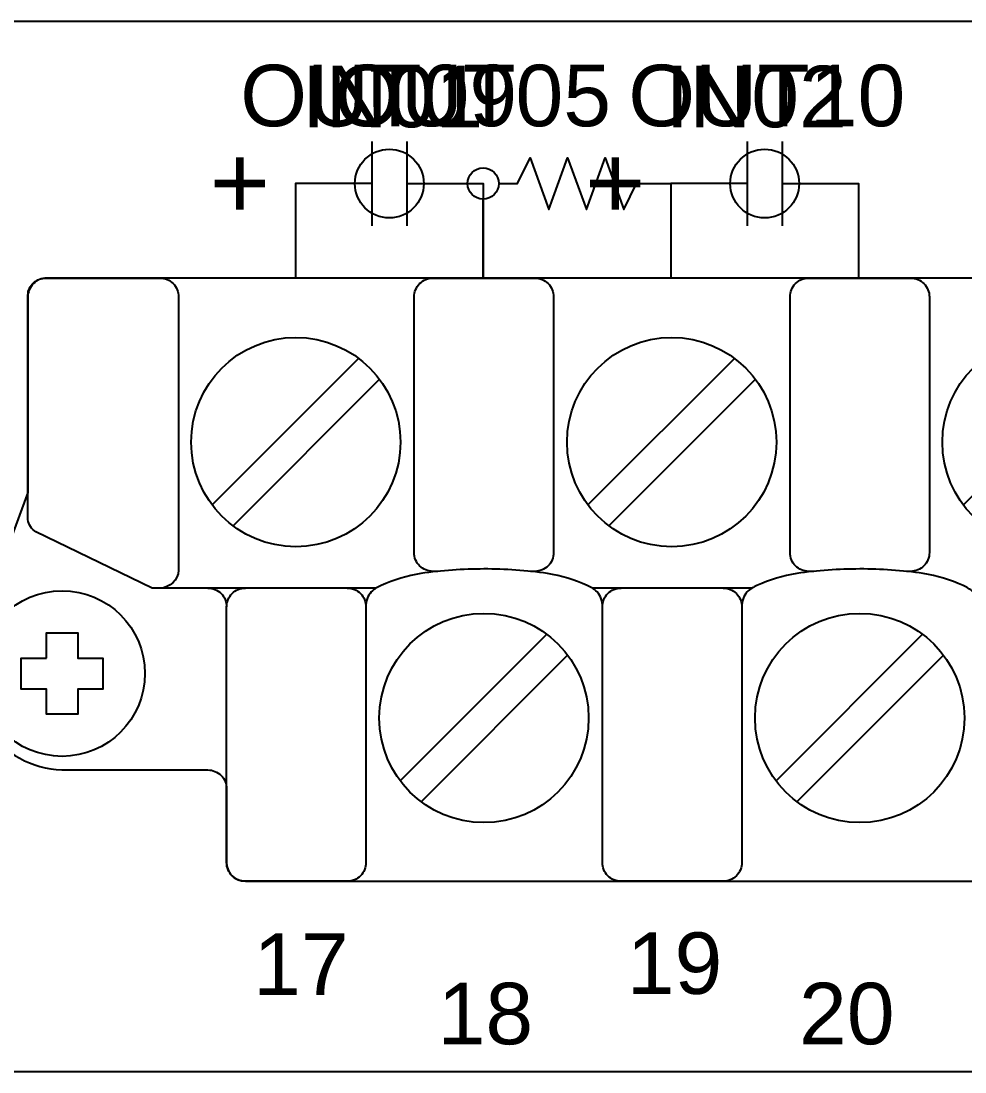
# Model space of a CAD drawing. Extents: x 1 to 47, y 1 to 35.
# Drawn here: x 32.596 to 34.105, y 12.644 to 14.324 of the extents above; entities that cross this region are included whole.
import ezdxf

# ---------------------------------------------------------------- set-up
doc = ezdxf.new("R2010")
doc.units = 0
doc.header["$MEASUREMENT"] = 0
for name, color, linetype in [('5_01__0__EMPTY', 7, 'CONTINUOUS'), ('5_02__1___8__INDEPENDENT_I', 7, 'CONTINUOUS'), ('5_03__2___8__OPTOISOLATED_', 7, 'CONTINUOUS'), ('5_04__4___24__OPTOISOLATED', 7, 'CONTINUOUS'), ('5_05__5___8__INDEPENDENT_I', 7, 'CONTINUOUS'), ('5_06__6___8__INDEPENDENT_I', 7, 'CONTINUOUS'), ('5_07__7___8__OPTOISOLATED_', 7, 'CONTINUOUS'), ('5_08__8___8__OPTOISOLATED_', 7, 'CONTINUOUS'), ('7_00______DWG_', 7, 'CONTINUOUS')]:
    doc.layers.add(name, color=color, linetype=linetype)
doc.styles.add('ARIAL', font='arial.ttf')

msp = doc.modelspace()

# ---------------------------------------------------------------- linework, layer by layer
at = {"layer": '5_01__0__EMPTY'}
msp.add_lwpolyline([(32.925, 12.9785, 0.414213), (32.955, 12.9485), (37.9368, 12.9485, 0.414214), (37.9668, 12.9785), (37.9668, 13.2915), (38.0577, 13.5363, 0.480048), (37.9127, 13.7345), (37.6785, 13.7345, -0.414214), (37.6485, 13.7645), (37.6485, 13.8826, 0.414212), (37.6185, 13.9126), (37.6185, 13.9127), (32.6374, 13.9127, 0.414215), (32.6074, 13.8827), (32.6075, 13.5698), (32.5166, 13.325, 0.47859), (32.6616, 13.1265), (32.895, 13.1265, -0.414214), (32.925, 13.0965)], format="xyb", close=True, dxfattribs=at)
msp.add_lwpolyline([(32.925, 12.9785, 0.414213), (32.955, 12.9485), (37.9368, 12.9485, 0.414214), (37.9668, 12.9785), (37.9668, 13.2915), (38.0577, 13.5363, 0.480048), (37.9127, 13.7345), (37.6785, 13.7345, -0.414214), (37.6485, 13.7645), (37.6485, 13.8826, 0.414212), (37.6185, 13.9126), (37.6185, 13.9127), (32.6374, 13.9127, 0.414215), (32.6074, 13.8827), (32.6075, 13.5698), (32.5166, 13.325, 0.47859), (32.6616, 13.1265), (32.895, 13.1265, -0.414214), (32.925, 13.0965)], format="xyb", close=True, dxfattribs=at)
msp.add_lwpolyline([(32.637, 13.3054), (32.637, 13.3457), (32.687, 13.3457), (32.687, 13.3054), (32.7271, 13.3054), (32.7271, 13.2555), (32.687, 13.2555), (32.687, 13.2155), (32.637, 13.2155), (32.637, 13.2555), (32.5969, 13.2555), (32.5969, 13.3054)], close=True, dxfattribs=at)
msp.add_lwpolyline([(32.637, 13.3054), (32.637, 13.3457), (32.687, 13.3457), (32.687, 13.3054), (32.7271, 13.3054), (32.7271, 13.2555), (32.687, 13.2555), (32.687, 13.2155), (32.637, 13.2155), (32.637, 13.2555), (32.5969, 13.2555), (32.5969, 13.3054)], close=True, dxfattribs=at)
msp.add_circle((32.662, 13.2806), 0.1324, dxfattribs=at)
msp.add_circle((32.662, 13.2806), 0.1324, dxfattribs=at)
at = {"layer": '5_02__1___8__INDEPENDENT_I'}
for points in [[(33.1573, 14.1313), (33.1573, 13.9963)], [(33.2129, 14.1313), (33.2129, 13.9963)], [(33.7573, 14.1313), (33.7573, 13.9963)], [(33.8129, 14.1313), (33.8129, 13.9963)], [(33.1573, 14.0638), (33.0351, 14.0638), (33.0351, 13.9127)], [(33.2129, 14.0638), (33.3351, 14.0638), (33.3351, 13.9127)], [(33.7573, 14.0638), (33.6351, 14.0638), (33.6351, 13.9127)], [(33.8129, 14.0638), (33.9351, 14.0638), (33.9351, 13.9127)], [(33.1361, 13.7843), (32.9019, 13.5501)], [(33.7369, 13.7843), (33.5027, 13.5501)], [(34.3369, 13.7843), (34.1027, 13.5501)], [(33.1695, 13.7509), (32.9353, 13.5167)], [(33.7703, 13.7509), (33.5361, 13.5167)], [(33.7651, 13.4172), (33.5092, 13.4172)], [(33.4367, 13.3433), (33.2026, 13.1091)], [(34.0375, 13.3433), (33.8033, 13.1091)], [(33.4702, 13.3099), (33.236, 13.0757)], [(34.0709, 13.3099), (33.8367, 13.0757)]]:
    msp.add_lwpolyline(points, dxfattribs=at)
msp.add_lwpolyline([(32.925, 12.9785, 0.414213), (32.955, 12.9485), (37.9368, 12.9485, 0.414214), (37.9668, 12.9785), (37.9668, 13.2915), (38.0577, 13.5363, 0.480048), (37.9127, 13.7345), (37.6785, 13.7345, -0.414214), (37.6485, 13.7645), (37.6485, 13.8826, 0.414212), (37.6185, 13.9126), (37.6185, 13.9127), (32.6374, 13.9127, 0.414215), (32.6074, 13.8827), (32.6075, 13.5698), (32.5166, 13.325, 0.47859), (32.6616, 13.1265), (32.895, 13.1265, -0.414214), (32.925, 13.0965)], format="xyb", close=True, dxfattribs=at)
for points in [[(33.1643, 13.4172), (32.8062, 13.4172), (32.6203, 13.507, -0.241986), (32.6074, 13.5269), (32.6074, 13.8827, -0.422157), (32.6341, 13.9125), (32.8184, 13.9127, -0.414214), (32.8484, 13.8827), (32.8484, 13.4456, -0.390527), (32.8184, 13.4172)], [(33.2627, 13.4439), (33.2548, 13.4439, -0.414214), (33.2248, 13.4739), (33.2248, 13.8827, -0.414214), (33.2548, 13.9127), (33.4177, 13.9127, -0.414214), (33.4477, 13.8827), (33.4477, 13.4739, -0.414214), (33.4177, 13.4439), (33.4108, 13.4439)], [(33.8635, 13.4439), (33.8556, 13.4439, -0.414214), (33.8256, 13.4739), (33.8256, 13.8827, -0.414214), (33.8556, 13.9127), (34.0184, 13.9127, -0.414214), (34.0484, 13.8827), (34.0484, 13.4739, -0.414214), (34.0184, 13.4439), (34.0116, 13.4439)], [(33.5257, 13.3872, 0.191033), (33.5172, 13.4111, 0.081668), (33.5016, 13.4213, 0.0591), (33.4379, 13.4407, 0.034646), (33.3364, 13.4477, 0.03436), (33.2357, 13.4407, 0.0591), (33.172, 13.4213, 0.081668), (33.1563, 13.4111, 0.191033), (33.1478, 13.3872)], [(34.1265, 13.3872, 0.191033), (34.118, 13.4111, 0.081668), (34.1023, 13.4213, 0.0591), (34.0386, 13.4407, 0.034646), (33.9371, 13.4477, 0.03436), (33.8364, 13.4407, 0.0591), (33.7727, 13.4213, 0.081668), (33.7571, 13.4111, 0.191033), (33.7486, 13.3872)], [(32.895, 13.4172, -0.414214), (32.925, 13.3872)], [(33.1178, 13.4172, -0.414214), (33.1478, 13.3872), (33.1478, 12.9785, -0.414214), (33.1178, 12.9485), (32.955, 12.9485, -0.414214), (32.925, 12.9785), (32.925, 13.3872, -0.414214), (32.955, 13.4172)], [(33.7186, 13.4172, -0.414214), (33.7486, 13.3872), (33.7486, 12.9785, -0.414214), (33.7186, 12.9485), (33.5557, 12.9485, -0.414214), (33.5257, 12.9785), (33.5257, 13.3872, -0.414214), (33.5557, 13.4172)]]:
    msp.add_lwpolyline(points, format="xyb", dxfattribs=at)
msp.add_lwpolyline([(32.637, 13.3054), (32.637, 13.3457), (32.687, 13.3457), (32.687, 13.3054), (32.7271, 13.3054), (32.7271, 13.2555), (32.687, 13.2555), (32.687, 13.2155), (32.637, 13.2155), (32.637, 13.2555), (32.5969, 13.2555), (32.5969, 13.3054)], close=True, dxfattribs=at)
for centre, radius in [((33.0357, 13.6505), 0.1673), ((33.6365, 13.6505), 0.1673), ((34.2365, 13.6505), 0.1673), ((32.662, 13.2806), 0.1324), ((33.3364, 13.2095), 0.1673), ((33.9371, 13.2095), 0.1673)]:
    msp.add_circle(centre, radius, dxfattribs=at)
at = {"layer": '5_03__2___8__OPTOISOLATED_'}
for points in [[(33.1573, 14.1313), (33.1573, 13.9963)], [(33.2129, 14.1313), (33.2129, 13.9963)], [(33.7573, 14.1313), (33.7573, 13.9963)], [(33.8129, 14.1313), (33.8129, 13.9963)], [(33.1573, 14.0638), (33.0351, 14.0638), (33.0351, 13.9127)], [(33.2129, 14.0638), (33.3351, 14.0638), (33.3351, 13.9127)], [(33.7573, 14.0638), (33.6351, 14.0638), (33.6351, 13.9127)], [(33.8129, 14.0638), (33.9351, 14.0638), (33.9351, 13.9127)], [(33.1361, 13.7843), (32.9019, 13.5501)], [(33.7369, 13.7843), (33.5027, 13.5501)], [(34.3369, 13.7843), (34.1027, 13.5501)], [(33.1695, 13.7509), (32.9353, 13.5167)], [(33.7703, 13.7509), (33.5361, 13.5167)], [(33.7651, 13.4172), (33.5092, 13.4172)], [(33.4367, 13.3433), (33.2026, 13.1091)], [(34.0375, 13.3433), (33.8033, 13.1091)], [(33.4702, 13.3099), (33.236, 13.0757)], [(34.0709, 13.3099), (33.8367, 13.0757)]]:
    msp.add_lwpolyline(points, dxfattribs=at)
msp.add_lwpolyline([(32.925, 12.9785, 0.414213), (32.955, 12.9485), (37.9368, 12.9485, 0.414214), (37.9668, 12.9785), (37.9668, 13.2915), (38.0577, 13.5363, 0.480048), (37.9127, 13.7345), (37.6785, 13.7345, -0.414214), (37.6485, 13.7645), (37.6485, 13.8826, 0.414212), (37.6185, 13.9126), (37.6185, 13.9127), (32.6374, 13.9127, 0.414215), (32.6074, 13.8827), (32.6075, 13.5698), (32.5166, 13.325, 0.47859), (32.6616, 13.1265), (32.895, 13.1265, -0.414214), (32.925, 13.0965)], format="xyb", close=True, dxfattribs=at)
for points in [[(33.1643, 13.4172), (32.8062, 13.4172), (32.6203, 13.507, -0.241986), (32.6074, 13.5269), (32.6074, 13.8827, -0.422157), (32.6341, 13.9125), (32.8184, 13.9127, -0.414214), (32.8484, 13.8827), (32.8484, 13.4456, -0.390527), (32.8184, 13.4172)], [(33.2627, 13.4439), (33.2548, 13.4439, -0.414214), (33.2248, 13.4739), (33.2248, 13.8827, -0.414214), (33.2548, 13.9127), (33.4177, 13.9127, -0.414214), (33.4477, 13.8827), (33.4477, 13.4739, -0.414214), (33.4177, 13.4439), (33.4108, 13.4439)], [(33.8635, 13.4439), (33.8556, 13.4439, -0.414214), (33.8256, 13.4739), (33.8256, 13.8827, -0.414214), (33.8556, 13.9127), (34.0184, 13.9127, -0.414214), (34.0484, 13.8827), (34.0484, 13.4739, -0.414214), (34.0184, 13.4439), (34.0116, 13.4439)], [(33.5257, 13.3872, 0.191033), (33.5172, 13.4111, 0.081668), (33.5016, 13.4213, 0.0591), (33.4379, 13.4407, 0.034646), (33.3364, 13.4477, 0.03436), (33.2357, 13.4407, 0.0591), (33.172, 13.4213, 0.081668), (33.1563, 13.4111, 0.191033), (33.1478, 13.3872)], [(34.1265, 13.3872, 0.191033), (34.118, 13.4111, 0.081668), (34.1023, 13.4213, 0.0591), (34.0386, 13.4407, 0.034646), (33.9371, 13.4477, 0.03436), (33.8364, 13.4407, 0.0591), (33.7727, 13.4213, 0.081668), (33.7571, 13.4111, 0.191033), (33.7486, 13.3872)], [(32.895, 13.4172, -0.414214), (32.925, 13.3872)], [(33.1178, 13.4172, -0.414214), (33.1478, 13.3872), (33.1478, 12.9785, -0.414214), (33.1178, 12.9485), (32.955, 12.9485, -0.414214), (32.925, 12.9785), (32.925, 13.3872, -0.414214), (32.955, 13.4172)], [(33.7186, 13.4172, -0.414214), (33.7486, 13.3872), (33.7486, 12.9785, -0.414214), (33.7186, 12.9485), (33.5557, 12.9485, -0.414214), (33.5257, 12.9785), (33.5257, 13.3872, -0.414214), (33.5557, 13.4172)]]:
    msp.add_lwpolyline(points, format="xyb", dxfattribs=at)
msp.add_lwpolyline([(32.637, 13.3054), (32.637, 13.3457), (32.687, 13.3457), (32.687, 13.3054), (32.7271, 13.3054), (32.7271, 13.2555), (32.687, 13.2555), (32.687, 13.2155), (32.637, 13.2155), (32.637, 13.2555), (32.5969, 13.2555), (32.5969, 13.3054)], close=True, dxfattribs=at)
for centre, radius in [((33.0357, 13.6505), 0.1673), ((33.6365, 13.6505), 0.1673), ((34.2365, 13.6505), 0.1673), ((32.662, 13.2806), 0.1324), ((33.3364, 13.2095), 0.1673), ((33.9371, 13.2095), 0.1673)]:
    msp.add_circle(centre, radius, dxfattribs=at)
at = {"layer": '5_04__4___24__OPTOISOLATED'}
for points in [[(33.1301, 14.0638), (33.0351, 14.0638), (33.0351, 13.9127)], [(33.2401, 14.0638), (33.3351, 14.0638), (33.3351, 13.9127)], [(33.7301, 14.0638), (33.6351, 14.0638), (33.6351, 13.9127)], [(33.8401, 14.0638), (33.9351, 14.0638), (33.9351, 13.9127)], [(33.1361, 13.7843), (32.9019, 13.5501)], [(33.7369, 13.7843), (33.5027, 13.5501)], [(34.3369, 13.7843), (34.1027, 13.5501)], [(33.1695, 13.7509), (32.9353, 13.5167)], [(33.7703, 13.7509), (33.5361, 13.5167)], [(33.7651, 13.4172), (33.5092, 13.4172)], [(33.4367, 13.3433), (33.2026, 13.1091)], [(34.0375, 13.3433), (33.8033, 13.1091)], [(33.4702, 13.3099), (33.236, 13.0757)], [(34.0709, 13.3099), (33.8367, 13.0757)]]:
    msp.add_lwpolyline(points, dxfattribs=at)
msp.add_lwpolyline([(32.925, 12.9785, 0.414213), (32.955, 12.9485), (37.9368, 12.9485, 0.414214), (37.9668, 12.9785), (37.9668, 13.2915), (38.0577, 13.5363, 0.480048), (37.9127, 13.7345), (37.6785, 13.7345, -0.414214), (37.6485, 13.7645), (37.6485, 13.8826, 0.414212), (37.6185, 13.9126), (37.6185, 13.9127), (32.6374, 13.9127, 0.414215), (32.6074, 13.8827), (32.6075, 13.5698), (32.5166, 13.325, 0.47859), (32.6616, 13.1265), (32.895, 13.1265, -0.414214), (32.925, 13.0965)], format="xyb", close=True, dxfattribs=at)
for points in [[(33.1643, 13.4172), (32.8062, 13.4172), (32.6203, 13.507, -0.241986), (32.6074, 13.5269), (32.6074, 13.8827, -0.422157), (32.6341, 13.9125), (32.8184, 13.9127, -0.414214), (32.8484, 13.8827), (32.8484, 13.4456, -0.390527), (32.8184, 13.4172)], [(33.2627, 13.4439), (33.2548, 13.4439, -0.414214), (33.2248, 13.4739), (33.2248, 13.8827, -0.414214), (33.2548, 13.9127), (33.4177, 13.9127, -0.414214), (33.4477, 13.8827), (33.4477, 13.4739, -0.414214), (33.4177, 13.4439), (33.4108, 13.4439)], [(33.8635, 13.4439), (33.8556, 13.4439, -0.414214), (33.8256, 13.4739), (33.8256, 13.8827, -0.414214), (33.8556, 13.9127), (34.0184, 13.9127, -0.414214), (34.0484, 13.8827), (34.0484, 13.4739, -0.414214), (34.0184, 13.4439), (34.0116, 13.4439)], [(33.5257, 13.3872, 0.191033), (33.5172, 13.4111, 0.081668), (33.5016, 13.4213, 0.0591), (33.4379, 13.4407, 0.034646), (33.3364, 13.4477, 0.03436), (33.2357, 13.4407, 0.0591), (33.172, 13.4213, 0.081668), (33.1563, 13.4111, 0.191033), (33.1478, 13.3872)], [(34.1265, 13.3872, 0.191033), (34.118, 13.4111, 0.081668), (34.1023, 13.4213, 0.0591), (34.0386, 13.4407, 0.034646), (33.9371, 13.4477, 0.03436), (33.8364, 13.4407, 0.0591), (33.7727, 13.4213, 0.081668), (33.7571, 13.4111, 0.191033), (33.7486, 13.3872)], [(32.895, 13.4172, -0.414214), (32.925, 13.3872)], [(33.1178, 13.4172, -0.414214), (33.1478, 13.3872), (33.1478, 12.9785, -0.414214), (33.1178, 12.9485), (32.955, 12.9485, -0.414214), (32.925, 12.9785), (32.925, 13.3872, -0.414214), (32.955, 13.4172)], [(33.7186, 13.4172, -0.414214), (33.7486, 13.3872), (33.7486, 12.9785, -0.414214), (33.7186, 12.9485), (33.5557, 12.9485, -0.414214), (33.5257, 12.9785), (33.5257, 13.3872, -0.414214), (33.5557, 13.4172)]]:
    msp.add_lwpolyline(points, format="xyb", dxfattribs=at)
msp.add_lwpolyline([(32.637, 13.3054), (32.637, 13.3457), (32.687, 13.3457), (32.687, 13.3054), (32.7271, 13.3054), (32.7271, 13.2555), (32.687, 13.2555), (32.687, 13.2155), (32.637, 13.2155), (32.637, 13.2555), (32.5969, 13.2555), (32.5969, 13.3054)], close=True, dxfattribs=at)
for centre, radius in [((33.1851, 14.0638), 0.055), ((33.7851, 14.0638), 0.055), ((33.0357, 13.6505), 0.1673), ((33.6365, 13.6505), 0.1673), ((34.2365, 13.6505), 0.1673), ((32.662, 13.2806), 0.1324), ((33.3364, 13.2095), 0.1673), ((33.9371, 13.2095), 0.1673)]:
    msp.add_circle(centre, radius, dxfattribs=at)
at = {"layer": '5_05__5___8__INDEPENDENT_I'}
for points in [[(33.1573, 14.1238), (33.1573, 14.0038)], [(33.2129, 14.1238), (33.2129, 14.0038)], [(33.3601, 14.0638), (33.3901, 14.0638), (33.4101, 14.1051), (33.4401, 14.0226), (33.4701, 14.1051), (33.5001, 14.0226), (33.5301, 14.1051), (33.5601, 14.0226), (33.5802, 14.0638), (33.6351, 14.0638), (33.6351, 13.9127)], [(33.1573, 14.0638), (33.0351, 14.0638), (33.0351, 13.9127)], [(33.2129, 14.0638), (33.3101, 14.0638)], [(33.3351, 13.9127), (33.3351, 14.0388)], [(33.1361, 13.7843), (32.9019, 13.5501)], [(33.7369, 13.7843), (33.5027, 13.5501)], [(34.3369, 13.7843), (34.1027, 13.5501)], [(33.1695, 13.7509), (32.9353, 13.5167)], [(33.7703, 13.7509), (33.5361, 13.5167)], [(33.7651, 13.4172), (33.5092, 13.4172)], [(33.4367, 13.3433), (33.2026, 13.1091)], [(34.0375, 13.3433), (33.8033, 13.1091)], [(33.4702, 13.3099), (33.236, 13.0757)], [(34.0709, 13.3099), (33.8367, 13.0757)]]:
    msp.add_lwpolyline(points, dxfattribs=at)
msp.add_lwpolyline([(32.925, 12.9785, 0.414213), (32.955, 12.9485), (37.9368, 12.9485, 0.414214), (37.9668, 12.9785), (37.9668, 13.2915), (38.0577, 13.5363, 0.480048), (37.9127, 13.7345), (37.6785, 13.7345, -0.414214), (37.6485, 13.7645), (37.6485, 13.8826, 0.414212), (37.6185, 13.9126), (37.6185, 13.9127), (32.6374, 13.9127, 0.414215), (32.6074, 13.8827), (32.6075, 13.5698), (32.5166, 13.325, 0.47859), (32.6616, 13.1265), (32.895, 13.1265, -0.414214), (32.925, 13.0965)], format="xyb", close=True, dxfattribs=at)
for points in [[(33.1643, 13.4172), (32.8062, 13.4172), (32.6203, 13.507, -0.241986), (32.6074, 13.5269), (32.6074, 13.8827, -0.422157), (32.6341, 13.9125), (32.8184, 13.9127, -0.414214), (32.8484, 13.8827), (32.8484, 13.4456, -0.390527), (32.8184, 13.4172)], [(33.2627, 13.4439), (33.2548, 13.4439, -0.414214), (33.2248, 13.4739), (33.2248, 13.8827, -0.414214), (33.2548, 13.9127), (33.4177, 13.9127, -0.414214), (33.4477, 13.8827), (33.4477, 13.4739, -0.414214), (33.4177, 13.4439), (33.4108, 13.4439)], [(33.8635, 13.4439), (33.8556, 13.4439, -0.414214), (33.8256, 13.4739), (33.8256, 13.8827, -0.414214), (33.8556, 13.9127), (34.0184, 13.9127, -0.414214), (34.0484, 13.8827), (34.0484, 13.4739, -0.414214), (34.0184, 13.4439), (34.0116, 13.4439)], [(33.5257, 13.3872, 0.191033), (33.5172, 13.4111, 0.081668), (33.5016, 13.4213, 0.0591), (33.4379, 13.4407, 0.034646), (33.3364, 13.4477, 0.03436), (33.2357, 13.4407, 0.0591), (33.172, 13.4213, 0.081668), (33.1563, 13.4111, 0.191033), (33.1478, 13.3872)], [(34.1265, 13.3872, 0.191033), (34.118, 13.4111, 0.081668), (34.1023, 13.4213, 0.0591), (34.0386, 13.4407, 0.034646), (33.9371, 13.4477, 0.03436), (33.8364, 13.4407, 0.0591), (33.7727, 13.4213, 0.081668), (33.7571, 13.4111, 0.191033), (33.7486, 13.3872)], [(32.895, 13.4172, -0.414214), (32.925, 13.3872)], [(33.1178, 13.4172, -0.414214), (33.1478, 13.3872), (33.1478, 12.9785, -0.414214), (33.1178, 12.9485), (32.955, 12.9485, -0.414214), (32.925, 12.9785), (32.925, 13.3872, -0.414214), (32.955, 13.4172)], [(33.7186, 13.4172, -0.414214), (33.7486, 13.3872), (33.7486, 12.9785, -0.414214), (33.7186, 12.9485), (33.5557, 12.9485, -0.414214), (33.5257, 12.9785), (33.5257, 13.3872, -0.414214), (33.5557, 13.4172)]]:
    msp.add_lwpolyline(points, format="xyb", dxfattribs=at)
msp.add_lwpolyline([(32.637, 13.3054), (32.637, 13.3457), (32.687, 13.3457), (32.687, 13.3054), (32.7271, 13.3054), (32.7271, 13.2555), (32.687, 13.2555), (32.687, 13.2155), (32.637, 13.2155), (32.637, 13.2555), (32.5969, 13.2555), (32.5969, 13.3054)], close=True, dxfattribs=at)
for centre, radius in [((33.3351, 14.0638), 0.025), ((33.0357, 13.6505), 0.1673), ((33.6365, 13.6505), 0.1673), ((34.2365, 13.6505), 0.1673), ((32.662, 13.2806), 0.1324), ((33.3364, 13.2095), 0.1673), ((33.9371, 13.2095), 0.1673)]:
    msp.add_circle(centre, radius, dxfattribs=at)
at = {"layer": '5_06__6___8__INDEPENDENT_I'}
for points in [[(33.1573, 14.1313), (33.1573, 13.9963)], [(33.2129, 14.1313), (33.2129, 13.9963)], [(33.7573, 14.1313), (33.7573, 13.9963)], [(33.8129, 14.1313), (33.8129, 13.9963)], [(33.1573, 14.0638), (33.0351, 14.0638), (33.0351, 13.9127)], [(33.2129, 14.0638), (33.3351, 14.0638), (33.3351, 13.9127)], [(33.7573, 14.0638), (33.6351, 14.0638), (33.6351, 13.9127)], [(33.8129, 14.0638), (33.9351, 14.0638), (33.9351, 13.9127)], [(33.1361, 13.7843), (32.9019, 13.5501)], [(33.7369, 13.7843), (33.5027, 13.5501)], [(34.3369, 13.7843), (34.1027, 13.5501)], [(33.1695, 13.7509), (32.9353, 13.5167)], [(33.7703, 13.7509), (33.5361, 13.5167)], [(33.7651, 13.4172), (33.5092, 13.4172)], [(33.4367, 13.3433), (33.2026, 13.1091)], [(34.0375, 13.3433), (33.8033, 13.1091)], [(33.4702, 13.3099), (33.236, 13.0757)], [(34.0709, 13.3099), (33.8367, 13.0757)]]:
    msp.add_lwpolyline(points, dxfattribs=at)
msp.add_lwpolyline([(32.925, 12.9785, 0.414213), (32.955, 12.9485), (37.9368, 12.9485, 0.414214), (37.9668, 12.9785), (37.9668, 13.2915), (38.0577, 13.5363, 0.480048), (37.9127, 13.7345), (37.6785, 13.7345, -0.414214), (37.6485, 13.7645), (37.6485, 13.8826, 0.414212), (37.6185, 13.9126), (37.6185, 13.9127), (32.6374, 13.9127, 0.414215), (32.6074, 13.8827), (32.6075, 13.5698), (32.5166, 13.325, 0.47859), (32.6616, 13.1265), (32.895, 13.1265, -0.414214), (32.925, 13.0965)], format="xyb", close=True, dxfattribs=at)
for points in [[(33.1643, 13.4172), (32.8062, 13.4172), (32.6203, 13.507, -0.241986), (32.6074, 13.5269), (32.6074, 13.8827, -0.422157), (32.6341, 13.9125), (32.8184, 13.9127, -0.414214), (32.8484, 13.8827), (32.8484, 13.4456, -0.390527), (32.8184, 13.4172)], [(33.2627, 13.4439), (33.2548, 13.4439, -0.414214), (33.2248, 13.4739), (33.2248, 13.8827, -0.414214), (33.2548, 13.9127), (33.4177, 13.9127, -0.414214), (33.4477, 13.8827), (33.4477, 13.4739, -0.414214), (33.4177, 13.4439), (33.4108, 13.4439)], [(33.8635, 13.4439), (33.8556, 13.4439, -0.414214), (33.8256, 13.4739), (33.8256, 13.8827, -0.414214), (33.8556, 13.9127), (34.0184, 13.9127, -0.414214), (34.0484, 13.8827), (34.0484, 13.4739, -0.414214), (34.0184, 13.4439), (34.0116, 13.4439)], [(33.5257, 13.3872, 0.191033), (33.5172, 13.4111, 0.081668), (33.5016, 13.4213, 0.0591), (33.4379, 13.4407, 0.034646), (33.3364, 13.4477, 0.03436), (33.2357, 13.4407, 0.0591), (33.172, 13.4213, 0.081668), (33.1563, 13.4111, 0.191033), (33.1478, 13.3872)], [(34.1265, 13.3872, 0.191033), (34.118, 13.4111, 0.081668), (34.1023, 13.4213, 0.0591), (34.0386, 13.4407, 0.034646), (33.9371, 13.4477, 0.03436), (33.8364, 13.4407, 0.0591), (33.7727, 13.4213, 0.081668), (33.7571, 13.4111, 0.191033), (33.7486, 13.3872)], [(32.895, 13.4172, -0.414214), (32.925, 13.3872)], [(33.1178, 13.4172, -0.414214), (33.1478, 13.3872), (33.1478, 12.9785, -0.414214), (33.1178, 12.9485), (32.955, 12.9485, -0.414214), (32.925, 12.9785), (32.925, 13.3872, -0.414214), (32.955, 13.4172)], [(33.7186, 13.4172, -0.414214), (33.7486, 13.3872), (33.7486, 12.9785, -0.414214), (33.7186, 12.9485), (33.5557, 12.9485, -0.414214), (33.5257, 12.9785), (33.5257, 13.3872, -0.414214), (33.5557, 13.4172)]]:
    msp.add_lwpolyline(points, format="xyb", dxfattribs=at)
msp.add_lwpolyline([(32.637, 13.3054), (32.637, 13.3457), (32.687, 13.3457), (32.687, 13.3054), (32.7271, 13.3054), (32.7271, 13.2555), (32.687, 13.2555), (32.687, 13.2155), (32.637, 13.2155), (32.637, 13.2555), (32.5969, 13.2555), (32.5969, 13.3054)], close=True, dxfattribs=at)
for centre, radius in [((33.0357, 13.6505), 0.1673), ((33.6365, 13.6505), 0.1673), ((34.2365, 13.6505), 0.1673), ((32.662, 13.2806), 0.1324), ((33.3364, 13.2095), 0.1673), ((33.9371, 13.2095), 0.1673)]:
    msp.add_circle(centre, radius, dxfattribs=at)
at = {"layer": '5_07__7___8__OPTOISOLATED_'}
for points in [[(33.1573, 14.1313), (33.1573, 13.9963)], [(33.2129, 14.1313), (33.2129, 13.9963)], [(33.7573, 14.1313), (33.7573, 13.9963)], [(33.8129, 14.1313), (33.8129, 13.9963)], [(33.1573, 14.0638), (33.0351, 14.0638), (33.0351, 13.9127)], [(33.2129, 14.0638), (33.3351, 14.0638), (33.3351, 13.9127)], [(33.7573, 14.0638), (33.6351, 14.0638), (33.6351, 13.9127)], [(33.8129, 14.0638), (33.9351, 14.0638), (33.9351, 13.9127)], [(33.1361, 13.7843), (32.9019, 13.5501)], [(33.7369, 13.7843), (33.5027, 13.5501)], [(34.3369, 13.7843), (34.1027, 13.5501)], [(33.1695, 13.7509), (32.9353, 13.5167)], [(33.7703, 13.7509), (33.5361, 13.5167)], [(33.7651, 13.4172), (33.5092, 13.4172)], [(33.4367, 13.3433), (33.2026, 13.1091)], [(34.0375, 13.3433), (33.8033, 13.1091)], [(33.4702, 13.3099), (33.236, 13.0757)], [(34.0709, 13.3099), (33.8367, 13.0757)]]:
    msp.add_lwpolyline(points, dxfattribs=at)
msp.add_lwpolyline([(32.925, 12.9785, 0.414213), (32.955, 12.9485), (37.9368, 12.9485, 0.414214), (37.9668, 12.9785), (37.9668, 13.2915), (38.0577, 13.5363, 0.480048), (37.9127, 13.7345), (37.6785, 13.7345, -0.414214), (37.6485, 13.7645), (37.6485, 13.8826, 0.414212), (37.6185, 13.9126), (37.6185, 13.9127), (32.6374, 13.9127, 0.414215), (32.6074, 13.8827), (32.6075, 13.5698), (32.5166, 13.325, 0.47859), (32.6616, 13.1265), (32.895, 13.1265, -0.414214), (32.925, 13.0965)], format="xyb", close=True, dxfattribs=at)
for points in [[(33.1643, 13.4172), (32.8062, 13.4172), (32.6203, 13.507, -0.241986), (32.6074, 13.5269), (32.6074, 13.8827, -0.422157), (32.6341, 13.9125), (32.8184, 13.9127, -0.414214), (32.8484, 13.8827), (32.8484, 13.4456, -0.390527), (32.8184, 13.4172)], [(33.2627, 13.4439), (33.2548, 13.4439, -0.414214), (33.2248, 13.4739), (33.2248, 13.8827, -0.414214), (33.2548, 13.9127), (33.4177, 13.9127, -0.414214), (33.4477, 13.8827), (33.4477, 13.4739, -0.414214), (33.4177, 13.4439), (33.4108, 13.4439)], [(33.8635, 13.4439), (33.8556, 13.4439, -0.414214), (33.8256, 13.4739), (33.8256, 13.8827, -0.414214), (33.8556, 13.9127), (34.0184, 13.9127, -0.414214), (34.0484, 13.8827), (34.0484, 13.4739, -0.414214), (34.0184, 13.4439), (34.0116, 13.4439)], [(33.5257, 13.3872, 0.191033), (33.5172, 13.4111, 0.081668), (33.5016, 13.4213, 0.0591), (33.4379, 13.4407, 0.034646), (33.3364, 13.4477, 0.03436), (33.2357, 13.4407, 0.0591), (33.172, 13.4213, 0.081668), (33.1563, 13.4111, 0.191033), (33.1478, 13.3872)], [(34.1265, 13.3872, 0.191033), (34.118, 13.4111, 0.081668), (34.1023, 13.4213, 0.0591), (34.0386, 13.4407, 0.034646), (33.9371, 13.4477, 0.03436), (33.8364, 13.4407, 0.0591), (33.7727, 13.4213, 0.081668), (33.7571, 13.4111, 0.191033), (33.7486, 13.3872)], [(32.895, 13.4172, -0.414214), (32.925, 13.3872)], [(33.1178, 13.4172, -0.414214), (33.1478, 13.3872), (33.1478, 12.9785, -0.414214), (33.1178, 12.9485), (32.955, 12.9485, -0.414214), (32.925, 12.9785), (32.925, 13.3872, -0.414214), (32.955, 13.4172)], [(33.7186, 13.4172, -0.414214), (33.7486, 13.3872), (33.7486, 12.9785, -0.414214), (33.7186, 12.9485), (33.5557, 12.9485, -0.414214), (33.5257, 12.9785), (33.5257, 13.3872, -0.414214), (33.5557, 13.4172)]]:
    msp.add_lwpolyline(points, format="xyb", dxfattribs=at)
msp.add_lwpolyline([(32.637, 13.3054), (32.637, 13.3457), (32.687, 13.3457), (32.687, 13.3054), (32.7271, 13.3054), (32.7271, 13.2555), (32.687, 13.2555), (32.687, 13.2155), (32.637, 13.2155), (32.637, 13.2555), (32.5969, 13.2555), (32.5969, 13.3054)], close=True, dxfattribs=at)
for centre, radius in [((33.0357, 13.6505), 0.1673), ((33.6365, 13.6505), 0.1673), ((34.2365, 13.6505), 0.1673), ((32.662, 13.2806), 0.1324), ((33.3364, 13.2095), 0.1673), ((33.9371, 13.2095), 0.1673)]:
    msp.add_circle(centre, radius, dxfattribs=at)
at = {"layer": '5_08__8___8__OPTOISOLATED_'}
for points in [[(33.1573, 14.1238), (33.1573, 14.0038)], [(33.2129, 14.1238), (33.2129, 14.0038)], [(33.3601, 14.0638), (33.3901, 14.0638), (33.4101, 14.1051), (33.4401, 14.0226), (33.4701, 14.1051), (33.5001, 14.0226), (33.5301, 14.1051), (33.5601, 14.0226), (33.5802, 14.0638), (33.6351, 14.0638), (33.6351, 13.9127)], [(33.1573, 14.0638), (33.0351, 14.0638), (33.0351, 13.9127)], [(33.2129, 14.0638), (33.3101, 14.0638)], [(33.3351, 13.9127), (33.3351, 14.0388)], [(33.1361, 13.7843), (32.9019, 13.5501)], [(33.7369, 13.7843), (33.5027, 13.5501)], [(34.3369, 13.7843), (34.1027, 13.5501)], [(33.1695, 13.7509), (32.9353, 13.5167)], [(33.7703, 13.7509), (33.5361, 13.5167)], [(33.7651, 13.4172), (33.5092, 13.4172)], [(33.4367, 13.3433), (33.2026, 13.1091)], [(34.0375, 13.3433), (33.8033, 13.1091)], [(33.4702, 13.3099), (33.236, 13.0757)], [(34.0709, 13.3099), (33.8367, 13.0757)]]:
    msp.add_lwpolyline(points, dxfattribs=at)
msp.add_lwpolyline([(32.925, 12.9785, 0.414213), (32.955, 12.9485), (37.9368, 12.9485, 0.414214), (37.9668, 12.9785), (37.9668, 13.2915), (38.0577, 13.5363, 0.480048), (37.9127, 13.7345), (37.6785, 13.7345, -0.414214), (37.6485, 13.7645), (37.6485, 13.8826, 0.414212), (37.6185, 13.9126), (37.6185, 13.9127), (32.6374, 13.9127, 0.414215), (32.6074, 13.8827), (32.6075, 13.5698), (32.5166, 13.325, 0.47859), (32.6616, 13.1265), (32.895, 13.1265, -0.414214), (32.925, 13.0965)], format="xyb", close=True, dxfattribs=at)
for points in [[(33.1643, 13.4172), (32.8062, 13.4172), (32.6203, 13.507, -0.241986), (32.6074, 13.5269), (32.6074, 13.8827, -0.422157), (32.6341, 13.9125), (32.8184, 13.9127, -0.414214), (32.8484, 13.8827), (32.8484, 13.4456, -0.390527), (32.8184, 13.4172)], [(33.2627, 13.4439), (33.2548, 13.4439, -0.414214), (33.2248, 13.4739), (33.2248, 13.8827, -0.414214), (33.2548, 13.9127), (33.4177, 13.9127, -0.414214), (33.4477, 13.8827), (33.4477, 13.4739, -0.414214), (33.4177, 13.4439), (33.4108, 13.4439)], [(33.8635, 13.4439), (33.8556, 13.4439, -0.414214), (33.8256, 13.4739), (33.8256, 13.8827, -0.414214), (33.8556, 13.9127), (34.0184, 13.9127, -0.414214), (34.0484, 13.8827), (34.0484, 13.4739, -0.414214), (34.0184, 13.4439), (34.0116, 13.4439)], [(33.5257, 13.3872, 0.191033), (33.5172, 13.4111, 0.081668), (33.5016, 13.4213, 0.0591), (33.4379, 13.4407, 0.034646), (33.3364, 13.4477, 0.03436), (33.2357, 13.4407, 0.0591), (33.172, 13.4213, 0.081668), (33.1563, 13.4111, 0.191033), (33.1478, 13.3872)], [(34.1265, 13.3872, 0.191033), (34.118, 13.4111, 0.081668), (34.1023, 13.4213, 0.0591), (34.0386, 13.4407, 0.034646), (33.9371, 13.4477, 0.03436), (33.8364, 13.4407, 0.0591), (33.7727, 13.4213, 0.081668), (33.7571, 13.4111, 0.191033), (33.7486, 13.3872)], [(32.895, 13.4172, -0.414214), (32.925, 13.3872)], [(33.1178, 13.4172, -0.414214), (33.1478, 13.3872), (33.1478, 12.9785, -0.414214), (33.1178, 12.9485), (32.955, 12.9485, -0.414214), (32.925, 12.9785), (32.925, 13.3872, -0.414214), (32.955, 13.4172)], [(33.7186, 13.4172, -0.414214), (33.7486, 13.3872), (33.7486, 12.9785, -0.414214), (33.7186, 12.9485), (33.5557, 12.9485, -0.414214), (33.5257, 12.9785), (33.5257, 13.3872, -0.414214), (33.5557, 13.4172)]]:
    msp.add_lwpolyline(points, format="xyb", dxfattribs=at)
msp.add_lwpolyline([(32.637, 13.3054), (32.637, 13.3457), (32.687, 13.3457), (32.687, 13.3054), (32.7271, 13.3054), (32.7271, 13.2555), (32.687, 13.2555), (32.687, 13.2155), (32.637, 13.2155), (32.637, 13.2555), (32.5969, 13.2555), (32.5969, 13.3054)], close=True, dxfattribs=at)
for centre, radius in [((33.3351, 14.0638), 0.025), ((33.0357, 13.6505), 0.1673), ((33.6365, 13.6505), 0.1673), ((34.2365, 13.6505), 0.1673), ((32.662, 13.2806), 0.1324), ((33.3364, 13.2095), 0.1673), ((33.9371, 13.2095), 0.1673)]:
    msp.add_circle(centre, radius, dxfattribs=at)
at = {"layer": '7_00______DWG_'}
msp.add_lwpolyline([(26.9562, 14.3236), (43.6165, 14.3236, -0.468367), (43.6664, 14.2636), (43.6664, 12.6937, -0.414132), (43.6165, 12.6437), (26.9562, 12.6437, -0.414214), (26.9062, 12.6937), (26.9062, 14.2736, -0.414287)], format="xyb", close=True, dxfattribs=at)

# ---------------------------------------------------------------- texts
at = {"layer": '5_02__1___8__INDEPENDENT_I', "style": 'ARIAL'}
for s, p in [('OUT09', (32.9468, 14.1554)), ('OUT10', (33.5672, 14.1554))]:
    msp.add_text(s, height=0.09833, dxfattribs=at).set_placement(p)
at = {"layer": '5_03__2___8__OPTOISOLATED_', "style": 'ARIAL'}
for s, p in [('OUT09', (32.9468, 14.1554)), ('OUT10', (33.5672, 14.1554))]:
    msp.add_text(s, height=0.09833, dxfattribs=at).set_placement(p)
at = {"layer": '5_04__4___24__OPTOISOLATED', "style": 'ARIAL'}
for s, p in [('IN01', (33.0452, 14.1538)), ('IN02', (33.6263, 14.1538))]:
    msp.add_text(s, height=0.09833, dxfattribs=at).set_placement(p)
at = {"layer": '5_05__5___8__INDEPENDENT_I', "style": 'ARIAL'}
msp.add_text('OUT05', height=0.09833, dxfattribs=at).set_placement((33.0969, 14.1554))
at = {"layer": '5_06__6___8__INDEPENDENT_I', "style": 'ARIAL'}
for s, height, p in [('OUT09', 0.09833, (32.9468, 14.1554)), ('OUT10', 0.09833, (33.5672, 14.1554)), ('+', 0.118, (32.8981, 14.007)), ('+', 0.118, (33.4981, 14.007))]:
    msp.add_text(s, height=height, dxfattribs=at).set_placement(p)
at = {"layer": '5_07__7___8__OPTOISOLATED_', "style": 'ARIAL'}
for s, height, p in [('OUT09', 0.09833, (32.9468, 14.1554)), ('OUT10', 0.09833, (33.5672, 14.1554)), ('+', 0.118, (32.8981, 14.007)), ('+', 0.118, (33.4981, 14.007))]:
    msp.add_text(s, height=height, dxfattribs=at).set_placement(p)
at = {"layer": '5_08__8___8__OPTOISOLATED_', "style": 'ARIAL'}
msp.add_text('OUT05', height=0.09833, dxfattribs=at).set_placement((33.0969, 14.1554))
at = {"layer": '7_00______DWG_', "style": 'ARIAL'}
for s, p in [('17', (32.9676, 12.7668)), ('19', (33.5646, 12.7684)), ('18', (33.2623, 12.6879)), ('20', (33.84, 12.6879))]:
    msp.add_text(s, height=0.09833, dxfattribs=at).set_placement(p)

doc.saveas('drawing.dxf')
